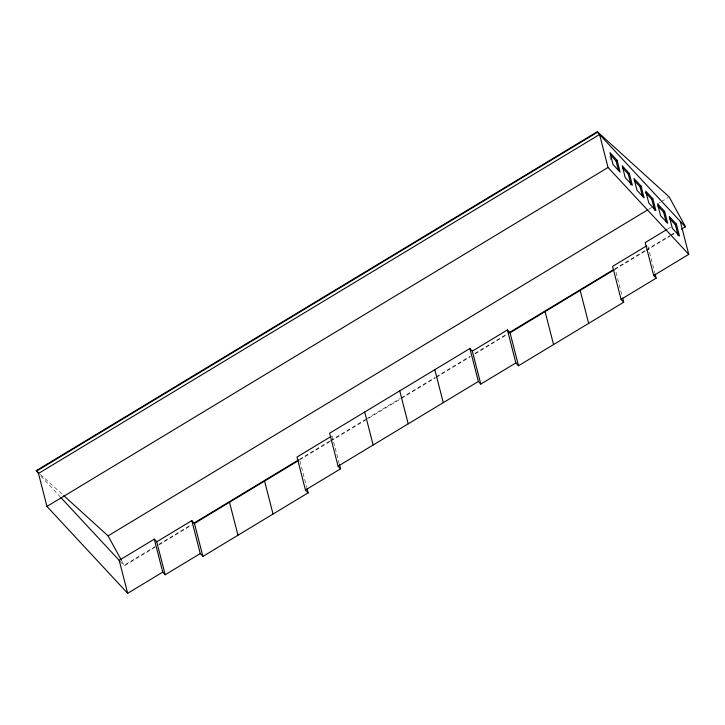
<?xml version="1.0" encoding="UTF-8"?>
<svg xmlns="http://www.w3.org/2000/svg" width="725" height="725" viewBox="0 0 725 725"><rect width="100%" height="100%" fill="white"/><g stroke="black" fill="none" stroke-linecap="round" stroke-linejoin="round"><path stroke-width="0.54" stroke-dasharray="3.62 2.72" d="M648.803 209.208L651.712 207.45M658.49 203.353L660.43 202.175M661.399 201.595L668.187 197.499M667.961 228.828L670.806 227.115M155.041 547.248L124.301 565.817L124.156 565.264L155.168 546.532M159.038 544.194L191.019 524.873M299.552 459.306L329.594 441.153M330.564 440.573L365.445 419.494M366.415 418.914L400.336 398.424M401.306 397.835L435.218 377.344M436.187 376.764L470.108 356.274M474.948 353.347L506.929 334.026M614.492 269.048L645.504 250.306M646.473 249.726L669.728 235.67M670.697 235.09L674.567 232.743M158.884 544.928L191.554 525.19M299.633 459.895L329.694 441.733M330.663 441.153L400.472 398.977M401.442 398.388L435.381 377.888M436.35 377.299L470.28 356.8M475.129 353.873L506.159 335.131M645.023 251.24L615.235 269.229L622.068 295.818M645.984 250.66L670 236.151M670.96 235.571L674.803 233.251M40.428 474.44L62.975 494.912M40.799 475.944L60.021 496.634M119.942 561.123L124.301 565.817M122.008 561.349L124.156 565.264M647.942 246.273L654.766 272.854M609.761 156.5L610.867 160.814M332.068 435.87L339.164 463.52M299.905 460.955L306.729 487.544"/><path stroke-width="1.09" d="M127.672 593.313L119.208 560.343L154.28 539.155L162.744 572.125L127.672 593.313L46.953 506.431L38.488 473.461L36.25 470.652L597.327 131.687L669.157 196.91L685.234 226.309L685.37 226.862L681.527 229.182M36.395 471.205L597.463 132.24L597.327 131.687M38.488 473.461L599.566 134.506L608.03 167.466L688.75 254.348L653.687 275.536L656.134 278.173L621.062 299.362L623.699 302.198L518.502 365.753L515.865 362.917L507.4 329.947L472.328 351.136L480.793 384.096L515.865 362.917M618.534 170.62L616.042 160.914L617.084 160.288L609.979 152.64L613.024 164.493L620.129 172.142L617.084 160.288M46.953 506.431L608.03 167.466M631.031 184.848L628.258 174.073L629.3 173.438L622.195 165.789L625.24 177.652L632.345 185.292L629.3 173.438M642.513 196.43L640.021 186.733L641.063 186.098L633.958 178.45L637.003 190.303L644.108 197.952L641.063 186.098M654.575 210.196L651.811 199.42L652.853 198.786L645.748 191.137L648.793 203L655.898 210.649L652.853 198.786M63.809 495.673L108.079 535.866L647.833 209.788M666.094 221.805L663.602 212.108L664.644 211.473L657.539 203.825L660.584 215.688L667.689 223.336L664.644 211.473M472.328 351.136L469.882 348.498L329.612 433.233L338.077 466.202L340.523 468.839L305.461 490.018L308.098 492.864L202.9 556.419L200.263 553.574L191.799 520.613L156.727 541.793L165.191 574.762L200.263 553.574M667.018 229.399L645.223 242.567L653.687 275.536M678.129 235.543L675.365 224.768L676.407 224.134L669.302 216.485L672.347 228.348L679.452 235.997L676.407 224.134M331.117 436.441L296.996 457.058L305.461 490.018M646.718 245.784L612.598 266.392L621.062 299.362M193.928 523.115L298.582 459.895M508.868 332.857L613.522 269.627M202.9 556.419L194.436 523.45L298.691 460.466M518.502 365.753L510.037 332.784L614.293 269.8M338.077 466.202L478.346 381.459L469.882 348.498M36.25 470.652L38.751 472.927M597.463 132.24L685.37 226.862M610.35 154.797L616.042 160.914M622.576 167.946L628.258 174.073M634.339 180.607L640.021 186.733M645.413 192.533L651.811 199.42M657.91 205.991L663.602 212.108M669.673 218.651L675.365 224.768M507.4 329.947L510.037 332.784M478.346 381.459L480.793 384.096M191.799 520.613L194.436 523.45M154.28 539.155L156.727 541.793M162.744 572.125L165.191 574.762M60.782 497.459L119.208 560.343M108.079 535.866L121.474 560.371M680.286 221.388L688.75 254.348M655.037 273.923L656.134 278.173M622.612 297.948L623.699 302.198M580.172 290.417L588.637 323.386M545.1 311.605L553.565 344.565M434.819 369.678L443.283 402.647M399.747 390.866L408.211 423.835M364.684 412.054L373.148 445.014M339.436 464.58L340.523 468.839M307.01 488.605L308.098 492.864M264.571 481.083L273.035 514.043M229.499 502.262L237.963 535.231"/></g></svg>
